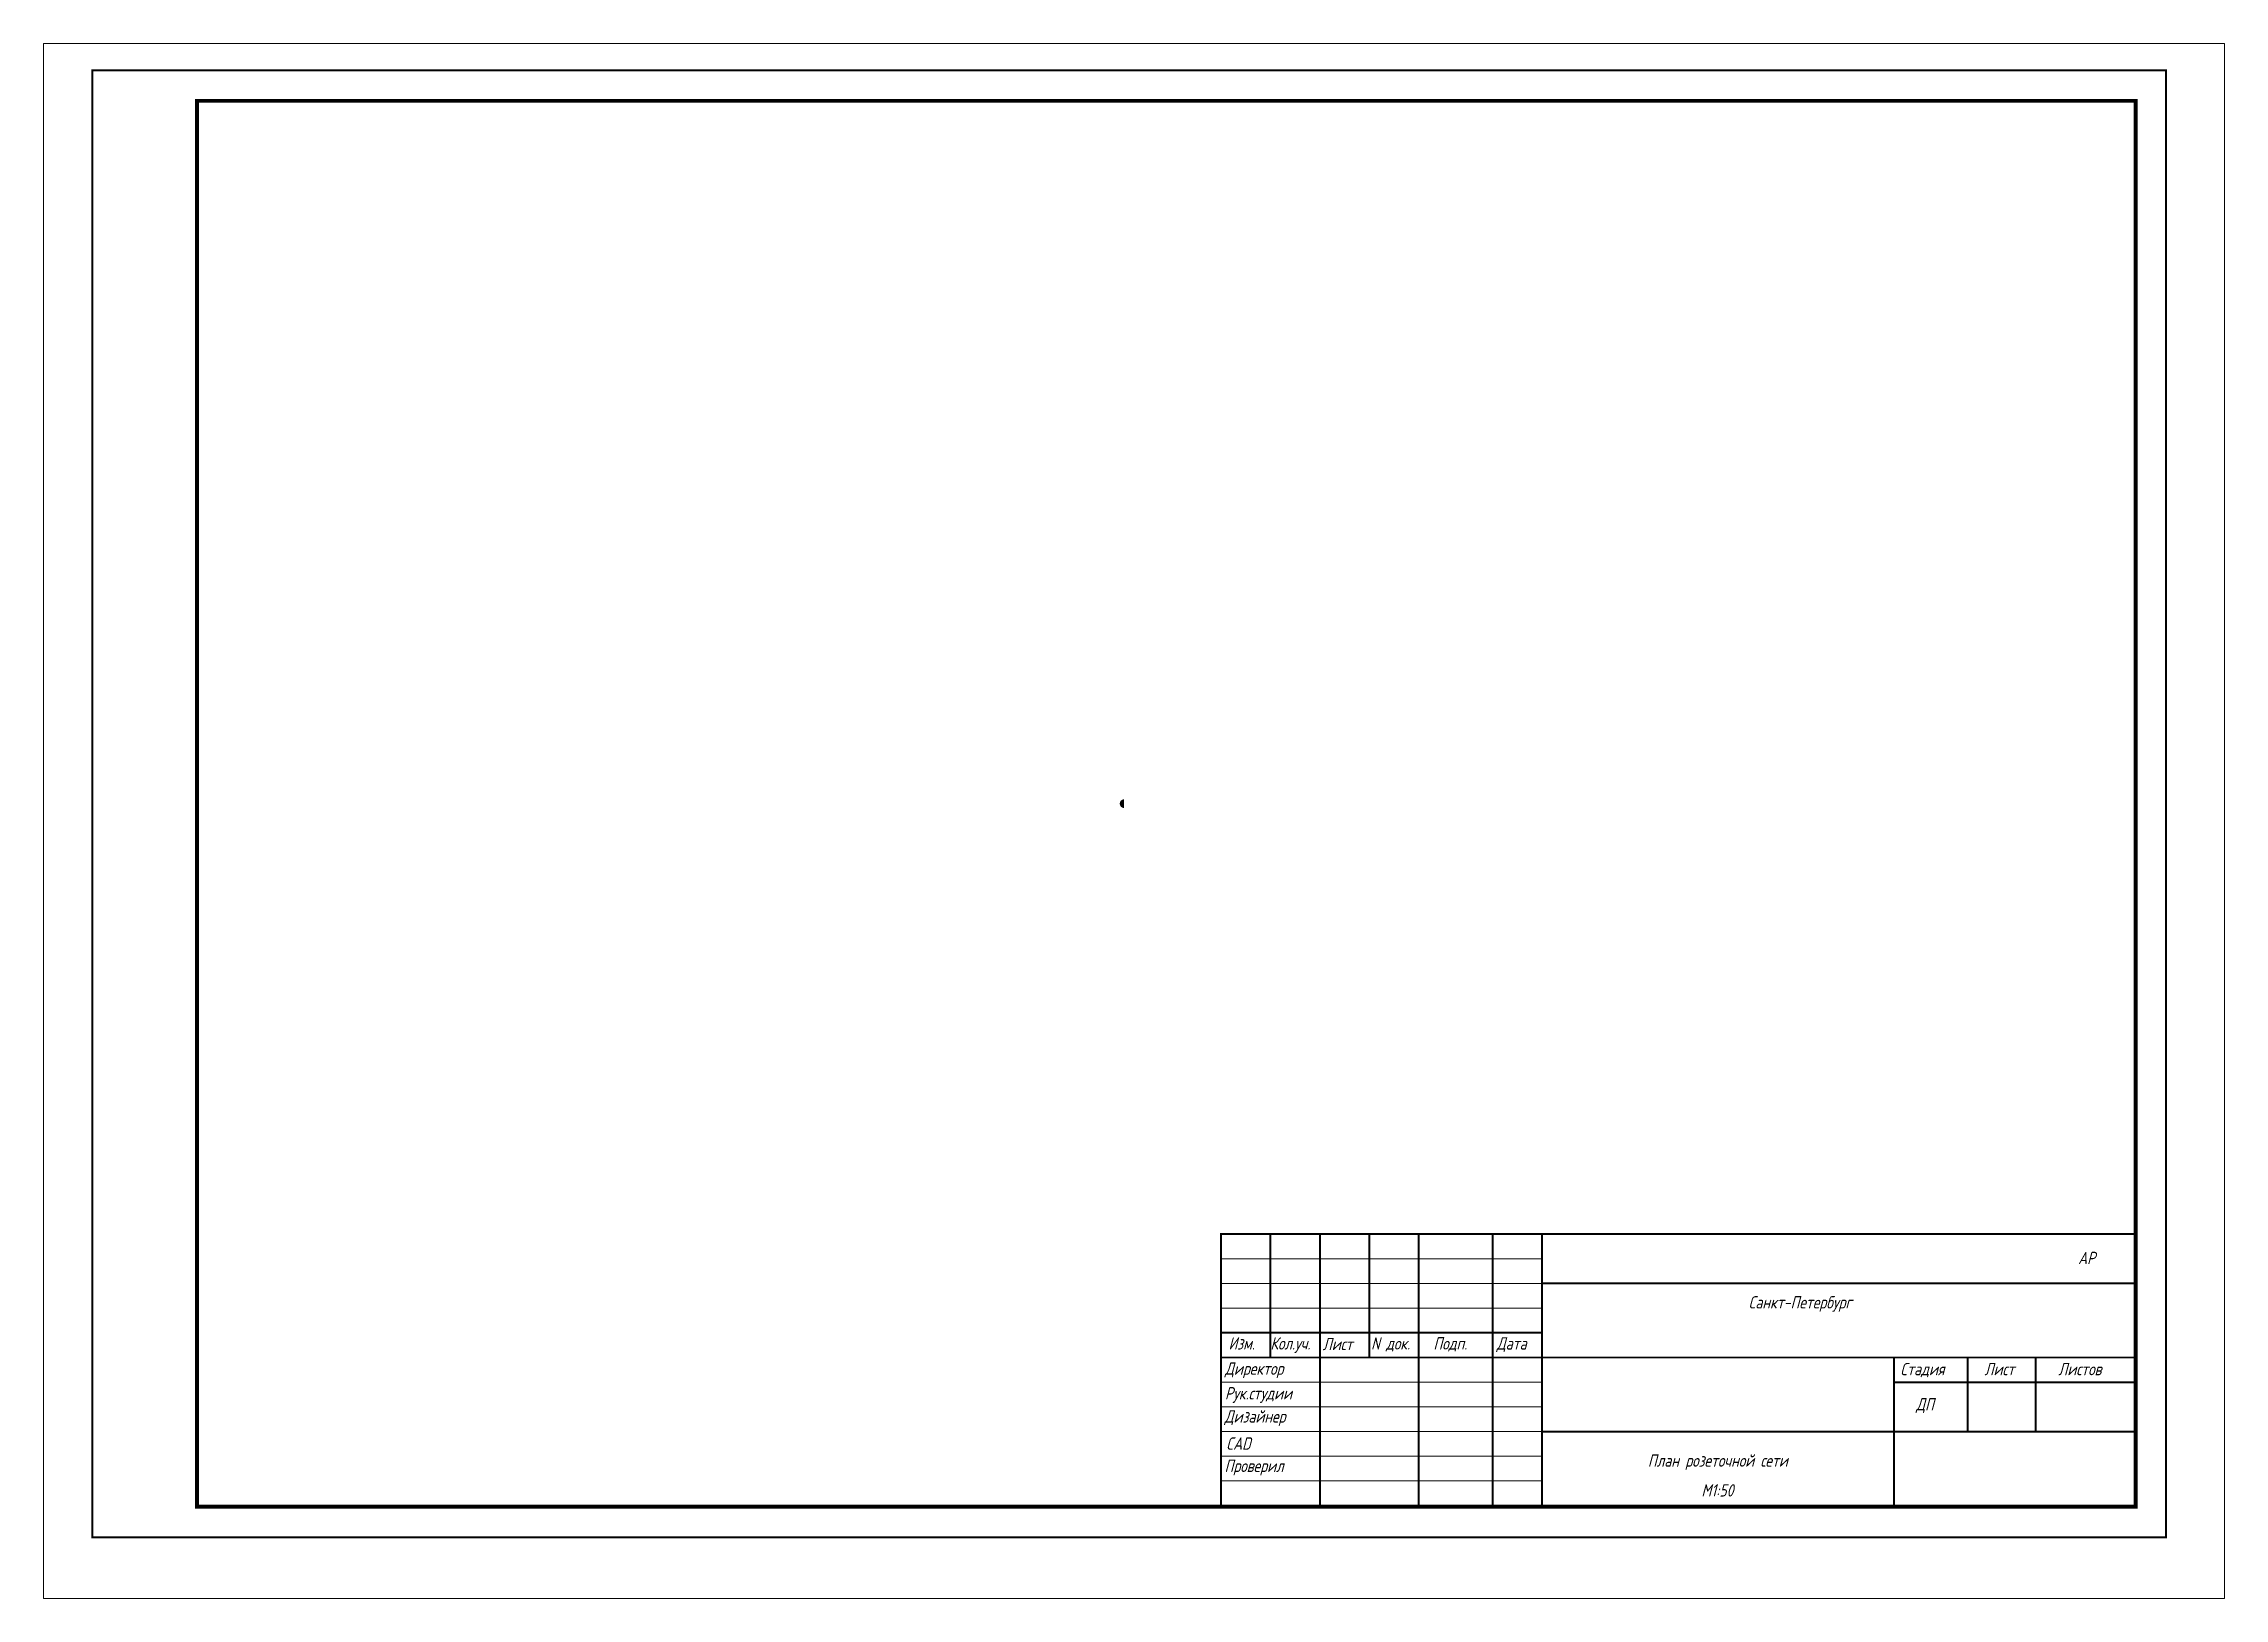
# Paper-space layout 'л5 План розеточной цепи' of a CAD drawing. Header units: millimetres. Extents: x -770 to -329, y 328 to 643.
# The model-space entities are those that its viewports show. They can reach past a viewport. Long polylines and large blocks are cut down to what shows.
import ezdxf
from ezdxf.enums import TextEntityAlignment as Align

# ---------------------------------------------------------------- set-up
doc = ezdxf.new("R2010")
doc.units = ezdxf.units.MM
doc.header["$LTSCALE"] = 10
for name, color, linetype, lineweight in [('AL', 7, 'Continuous', 30), ('stamp', 253, 'Continuous', 18), ('wall', 95, 'Continuous', 60)]:
    doc.layers.add(name, color=color, linetype=linetype, lineweight=lineweight)
doc.layers.add('pechat', color=6, linetype='Continuous', plot=False)
doc.styles.add('ГОСТ тип А', font='gost_a.shx', dxfattribs={"oblique": 15, "height": 125})

msp = doc.modelspace()

# ---------------------------------------------------------------- hatches: boundary and pattern name
at = {"layer": 'wall', "lineweight": 90}
h = msp.add_hatch(color=252, dxfattribs=at)
h.dxf.hatch_style = 1
h.paths.add_polyline_path([(797972.1, 787709.7, 0.9596527), (797972.1, 787620.8)], flags=16)
h.paths.add_polyline_path([(797895.3, 787620.4), (799017.3, 787620.4), (799067, 787805.8), (797945, 787805.8)], flags=9)

# ---------------------------------------------------------------- linework, layer by layer
at = {"layer": 'AL', "color": 7, "const_width": 20}
msp.add_lwpolyline([(787526.1, 795089.1), (808526.1, 795089.1), (808526.1, 780239.1), (787526.1, 780239.1), (787526.1, 795089.1)], dxfattribs=at)
for points in [[(788576.1, 794789.1), (808226.1, 794789.1), (808226.1, 780539.1), (788576.1, 780539.1)], [(788586.1, 794779.1), (808216.1, 794779.1), (808216.1, 780549.1), (788586.1, 780549.1)], [(788596.1, 794769.1), (808206.1, 794769.1), (808206.1, 780559.1), (788596.1, 780559.1)]]:
    msp.add_lwpolyline(points, close=True, dxfattribs=at)
at = {"layer": 'stamp'}
for p, q in [((802206.1, 783059.1), (798956.1, 783059.1)), ((802206.1, 782809.1), (798956.1, 782809.1)), ((802206.1, 782559.1), (798956.1, 782559.1)), ((802206.1, 781809.1), (798956.1, 781809.1)), ((802206.1, 781559.1), (798956.1, 781559.1)), ((802206.1, 781309.1), (798956.1, 781309.1)), ((802206.1, 781059.1), (798956.1, 781059.1)), ((802206.1, 780809.1), (798956.1, 780809.1))]:
    msp.add_line(p, q, dxfattribs=at)
msp.add_lwpolyline([(808206.1, 783309.1, 20, 20, 0), (798956.1, 783309.1, 20, 20, 0), (798956.1, 780559.1, 0, 0, 0)], format="xyseb", dxfattribs=at)
at = {"layer": 'stamp', "const_width": 20}
for points in [[(799456.1, 783309.1), (799456.1, 782059.1)], [(799956.1, 783309.1), (799956.1, 780559.1)], [(800456.1, 783309.1), (800456.1, 782059.1)], [(800956.1, 783309.1), (800956.1, 780559.1)], [(801706.1, 783309.1), (801706.1, 780559.1)], [(802206.1, 783309.1), (802206.1, 780559.1)], [(808206.1, 782809.1), (802206.1, 782809.1)], [(802206.1, 782309.1), (798956.1, 782309.1)], [(808206.1, 782059.1), (798956.1, 782059.1)], [(805769.6, 782059.1), (805769.6, 780559.1)], [(806514.9, 782059.1), (806514.9, 781309.1)], [(807206.1, 782059.1), (807206.1, 781309.1)], [(808206.1, 781809.1), (805769.6, 781809.1)], [(808206.1, 781309.1), (802206.1, 781309.1)]]:
    msp.add_lwpolyline(points, dxfattribs=at)

# ---------------------------------------------------------------- texts
at = {"layer": 'stamp', "style": 'ГОСТ тип А', "oblique": 15}
for s, p in [('АР', (807721.8, 783066.3)), ('Санкт-Петербург', (804821.3, 782601.3)), ('ДП', (806084, 781573.3))]:
    msp.add_text(s, height=125, dxfattribs=at).set_placement(p, align=Align.MIDDLE)
for s, p in [('Изм.', (799031.1, 782139.1)), ('Кол.уч.', (799455.5, 782139.1)), ('Лист', (799984.7, 782133)), ('N док.', (800475.2, 782139.1)), ('Подп.', (801106.1, 782139.1)), ('Дата', (801746.6, 782139.1)), ('Директор', (798995.1, 781884.1)), ('Стадия', (805834.9, 781879.1)), ('Лист', (806686.1, 781879.1)), ('Листов', (807433.6, 781879.1)), ('Рук.студии', (798995.1, 781634.1)), ('Дизайнер', (798991, 781399.7)), ('CAD', (799005.8, 781125.8)), ('Проверил', (798991, 780899.7))]:
    msp.add_text(s, height=125, dxfattribs=at).set_placement(p)
for s, p in [('План розеточной сети', (803986, 780953.4)), ('М1:50', (803981.9, 780651.5))]:
    msp.add_text(s, height=125, dxfattribs=at).set_placement(p, align=Align.CENTER)

psp = doc.layouts.new('л5 План розеточной цепи')

# ---------------------------------------------------------------- viewports
at = {"layer": 'pechat'}
psp.add_viewport(center=(-549.52, 485.72), size=(441.67, 314.7412), view_center_point=(798073.93, 787489.58), view_height=15737.06, dxfattribs=at)

doc.saveas('drawing.dxf')
